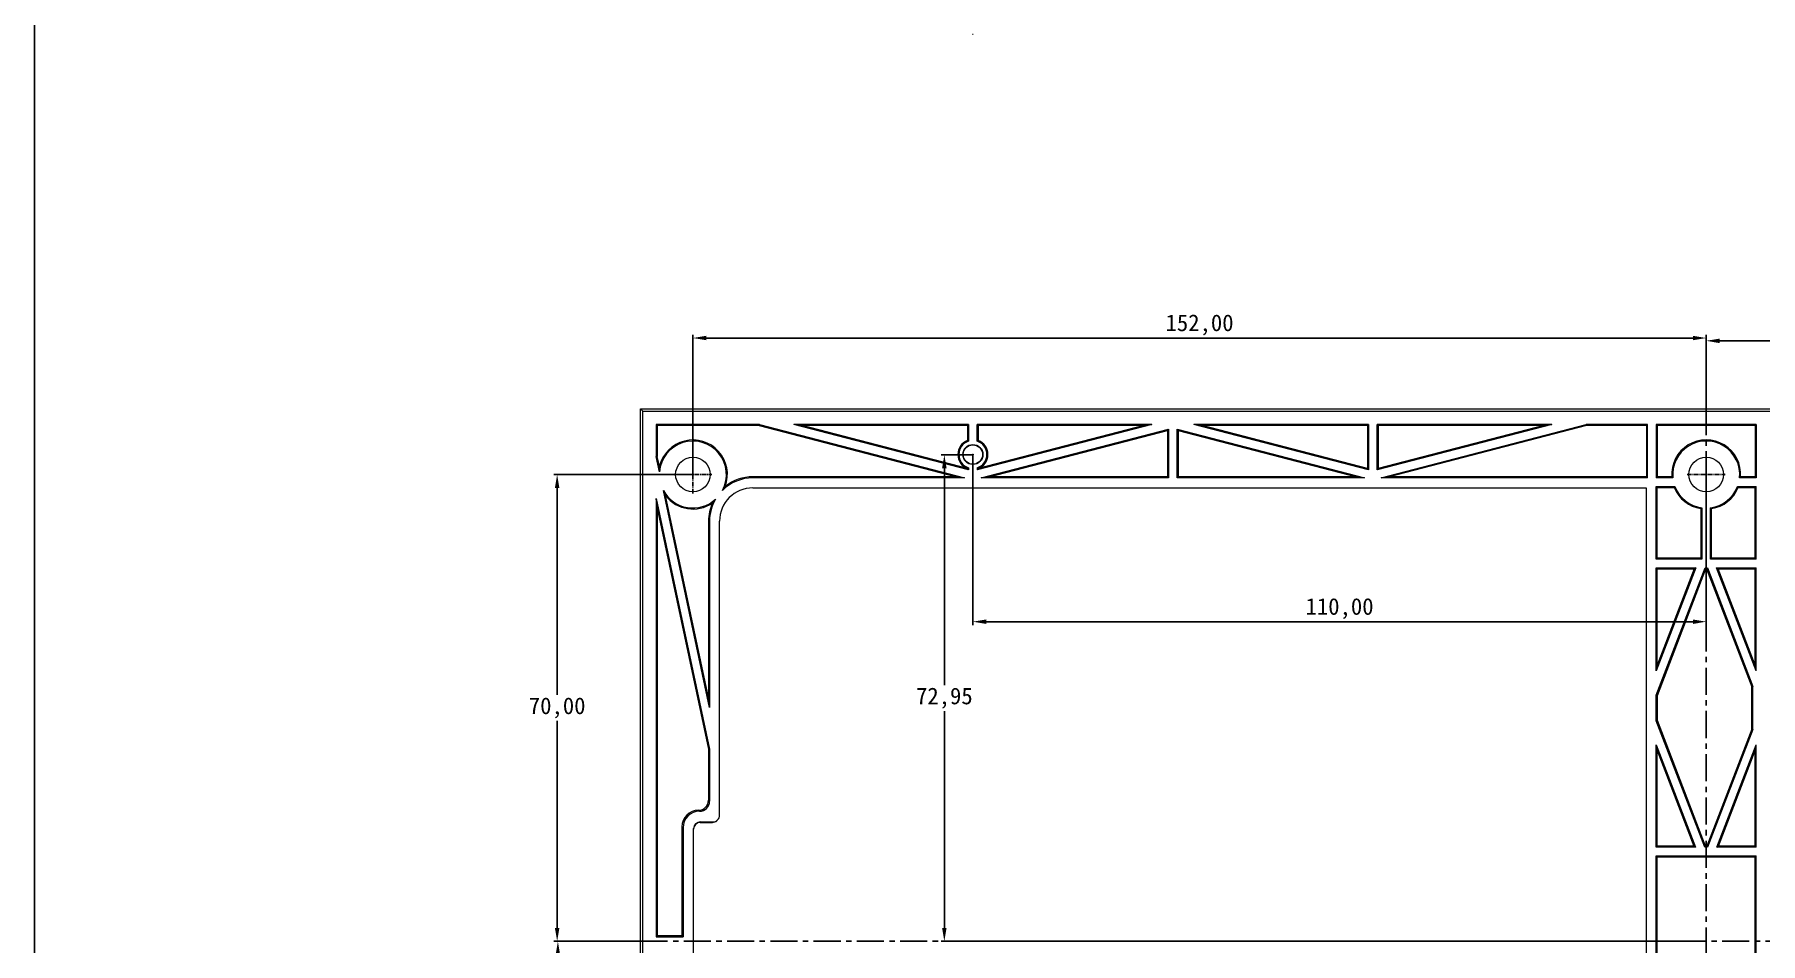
# Model space of a CAD drawing. Header units: millimetres. Extents: x 2761 to 3266, y -58 to 524.
# Drawn here: x 2760.7 to 3019.6, y 87.6 to 223.9 of the extents above; entities that cross this region are included whole.
import ezdxf

# ---------------------------------------------------------------- set-up
doc = ezdxf.new("R2010")
doc.units = ezdxf.units.MM
doc.header["$PDSIZE"] = -1
doc.linetypes.add('CENTER', pattern=[10.16, 6.35, -1.27, 1.27, -1.27])
doc.layers.add('dim', color=82, linetype='Continuous', lineweight=9)
doc.dimstyles.new('ISO-25', dxfattribs={"dimtxt": 2.5, "dimasz": 2.5, "dimexe": 1.25, "dimexo": 0.625, "dimtad": 1, "dimtxsty": 'Standard', "dimcen": 2.5, "dimadec": 0, "dimazin": 0, "dimtfac": 1, "dimtmove": 0, "dimatfit": 3, "dimfxl": 1, "dimarcsym": 0})

# ---------------------------------------------------------------- blocks, each defined once
blk = doc.blocks.new('*D17')
at = {"layer": 'Defpoints', "color": 0, "transparency": 16777216}
for p in [(2859.41, 178.35), (3011.41, 167.73), (2859.41, 157.88)]:
    blk.add_point(p, dxfattribs=at)
at = {"layer": 'dim', "color": 0, "lineweight": -2, "transparency": 16777216}
for p, q in [((2859.41, 157.88), (2859.41, 178.85)), ((3011.41, 167.73), (3011.41, 178.85)), ((3009.41, 178.35), (2861.41, 178.35))]:
    blk.add_line(p, q, dxfattribs=at)
at = {"layer": 'dim', "color": 0, "transparency": 16777216}
for points in [[(2861.41, 178.68), (2861.41, 178.02), (2859.41, 178.35)], [(3009.41, 178.68), (3009.41, 178.02), (3011.41, 178.35)]]:
    blk.add_solid(points, dxfattribs=at)
at = {"layer": 'dim', "color": 0, "transparency": 16777216, "insert": (2935.41, 180.31), "char_height": 2.5, "attachment_point": 5}
blk.add_mtext('152,00', dxfattribs=at)
blk = doc.blocks.new('*D18')
at = {"layer": 'Defpoints', "color": 0, "transparency": 16777216}
for p in [(3163.41, 177.93), (3011.41, 173.29), (3163.41, 157.88)]:
    blk.add_point(p, dxfattribs=at)
at = {"layer": 'dim', "color": 0, "lineweight": -2, "transparency": 16777216}
for p, q in [((3011.41, 173.29), (3011.41, 178.43)), ((3013.41, 177.93), (3161.41, 177.93)), ((3163.41, 157.88), (3163.41, 178.43))]:
    blk.add_line(p, q, dxfattribs=at)
at = {"layer": 'dim', "color": 0, "transparency": 16777216}
for points in [[(3013.41, 178.26), (3013.41, 177.59), (3011.41, 177.93)], [(3161.41, 178.26), (3161.41, 177.59), (3163.41, 177.93)]]:
    blk.add_solid(points, dxfattribs=at)
at = {"layer": 'dim', "color": 0, "transparency": 16777216, "insert": (3087.41, 179.88), "char_height": 2.5, "attachment_point": 5}
blk.add_mtext('152,00', dxfattribs=at)
blk = doc.blocks.new('*D19')
at = {"layer": 'Defpoints', "color": 0, "transparency": 16777216}
for p in [(2839.05, 157.88), (2859.41, 157.88), (2851.56, 87.88)]:
    blk.add_point(p, dxfattribs=at)
at = {"layer": 'dim', "color": 0, "lineweight": -2, "transparency": 16777216}
for p, q in [((2859.41, 157.88), (2838.55, 157.88)), ((2839.05, 155.88), (2839.05, 124.84)), ((2839.05, 89.88), (2839.05, 120.92)), ((2851.56, 87.88), (2838.55, 87.88))]:
    blk.add_line(p, q, dxfattribs=at)
at = {"layer": 'dim', "color": 0, "transparency": 16777216}
for points in [[(2838.71, 155.88), (2839.38, 155.88), (2839.05, 157.88)], [(2838.71, 89.88), (2839.38, 89.88), (2839.05, 87.88)]]:
    blk.add_solid(points, dxfattribs=at)
at = {"layer": 'dim', "color": 0, "transparency": 16777216, "insert": (2839.05, 122.88), "char_height": 2.5, "attachment_point": 5}
blk.add_mtext('70,00', dxfattribs=at)
blk = doc.blocks.new('*D20')
at = {"layer": 'Defpoints', "color": 0, "transparency": 16777216}
for p in [(2845.05, 87.88), (2839.16, 17.88), (2859.41, 17.88)]:
    blk.add_point(p, dxfattribs=at)
at = {"layer": 'dim', "color": 0, "lineweight": -2, "transparency": 16777216}
for p, q in [((2845.05, 87.88), (2838.66, 87.88)), ((2839.16, 85.88), (2839.16, 54.84)), ((2839.16, 19.88), (2839.16, 50.92)), ((2859.41, 17.88), (2838.66, 17.88))]:
    blk.add_line(p, q, dxfattribs=at)
at = {"layer": 'dim', "color": 0, "transparency": 16777216}
for points in [[(2838.82, 85.88), (2839.49, 85.88), (2839.16, 87.88)], [(2838.82, 19.88), (2839.49, 19.88), (2839.16, 17.88)]]:
    blk.add_solid(points, dxfattribs=at)
at = {"layer": 'dim', "color": 0, "transparency": 16777216, "insert": (2839.16, 52.88), "char_height": 2.5, "attachment_point": 5}
blk.add_mtext('70,00', dxfattribs=at)
blk = doc.blocks.new('*D26')
at = {"layer": 'Defpoints', "color": 0, "transparency": 16777216}
for p in [(2901.41, 160.88), (3011.41, 157.88), (3011.41, 135.81)]:
    blk.add_point(p, dxfattribs=at)
at = {"layer": 'dim', "color": 0, "lineweight": -2, "transparency": 16777216}
for p, q in [((2901.41, 160.88), (2901.41, 135.31)), ((3011.41, 157.88), (3011.41, 135.31)), ((2903.41, 135.81), (3009.41, 135.81))]:
    blk.add_line(p, q, dxfattribs=at)
at = {"layer": 'dim', "color": 0, "transparency": 16777216}
for points in [[(2903.41, 136.14), (2903.41, 135.47), (2901.41, 135.81)], [(3009.41, 136.14), (3009.41, 135.47), (3011.41, 135.81)]]:
    blk.add_solid(points, dxfattribs=at)
at = {"layer": 'dim', "color": 0, "transparency": 16777216, "insert": (2956.41, 137.77), "char_height": 2.5, "attachment_point": 5}
blk.add_mtext('110,00', dxfattribs=at)
blk = doc.blocks.new('*D27')
at = {"layer": 'Defpoints', "color": 0, "transparency": 16777216}
for p in [(2901.41, 160.83), (2897.13, 87.88), (3011.41, 87.88)]:
    blk.add_point(p, dxfattribs=at)
at = {"layer": 'dim', "color": 0, "lineweight": -2, "transparency": 16777216}
for p, q in [((2901.41, 160.83), (2896.63, 160.83)), ((2897.13, 158.83), (2897.13, 126.31)), ((2897.13, 89.88), (2897.13, 122.4)), ((3011.41, 87.88), (2896.63, 87.88))]:
    blk.add_line(p, q, dxfattribs=at)
at = {"layer": 'dim', "color": 0, "transparency": 16777216}
for points in [[(2896.79, 158.83), (2897.46, 158.83), (2897.13, 160.83)], [(2896.79, 89.88), (2897.46, 89.88), (2897.13, 87.88)]]:
    blk.add_solid(points, dxfattribs=at)
at = {"layer": 'dim', "color": 0, "transparency": 16777216, "insert": (2897.13, 124.35), "char_height": 2.5, "attachment_point": 5}
blk.add_mtext('72,95', dxfattribs=at)

msp = doc.modelspace()

# ---------------------------------------------------------------- linework, layer by layer
at = {"color": 7, "linetype": 'Continuous', "lineweight": 15}
for p, q in [((2901.463, 223.862), (2901.354, 223.862)), ((2851.559, 167.731), (2851.899, 167.39)), ((2851.559, 167.731), (3171.259, 167.731)), ((2851.559, 8.031), (2851.559, 167.731)), ((2851.899, 167.39), (3170.918, 167.39)), ((2851.899, 8.371), (2851.899, 167.39)), ((2853.908, 165.381), (2853.908, 160.568)), ((2869.392, 165.381), (2853.908, 165.381)), ((2853.908, 165.381), (2854.064, 165.226)), ((2854.064, 165.226), (2854.064, 160.584)), ((2869.372, 165.226), (2854.064, 165.226)), ((2869.372, 165.226), (2869.392, 165.381)), ((2869.372, 165.226), (2898.947, 157.538)), ((2869.392, 165.381), (2900.162, 157.383)), ((2900.757, 165.381), (2874.57, 165.381)), ((2900.757, 158.574), (2874.57, 165.381)), ((2875.785, 165.226), (2874.57, 165.381)), ((2900.599, 158.776), (2875.785, 165.226)), ((2900.602, 165.226), (2875.785, 165.226)), ((2900.602, 165.226), (2900.757, 165.381)), ((2900.602, 165.226), (2900.602, 162.987)), ((2900.757, 165.381), (2900.757, 162.877)), ((2928.247, 165.381), (2902.06, 158.574)), ((2928.247, 165.381), (2902.06, 165.381)), ((2902.06, 162.877), (2902.06, 165.381)), ((2902.215, 165.226), (2902.06, 165.381)), ((2902.215, 165.226), (2902.215, 162.987)), ((2927.032, 165.226), (2902.215, 165.226)), ((2927.032, 165.226), (2902.218, 158.776)), ((2902.655, 157.383), (2930.757, 164.687)), ((2903.87, 157.538), (2930.602, 164.487)), ((2927.032, 165.226), (2928.247, 165.381)), ((2930.602, 164.487), (2930.757, 164.687)), ((2930.602, 164.487), (2930.602, 157.538)), ((2930.757, 164.687), (2930.757, 157.383)), ((2932.06, 164.687), (2960.162, 157.383)), ((2932.06, 157.383), (2932.06, 164.687)), ((2932.215, 164.487), (2932.06, 164.687)), ((2932.215, 164.487), (2932.215, 157.538)), ((2932.215, 164.487), (2958.947, 157.538)), ((2960.757, 165.381), (2934.57, 165.381)), ((2960.757, 158.574), (2934.57, 165.381)), ((2935.785, 165.226), (2934.57, 165.381)), ((2960.602, 158.775), (2935.785, 165.226)), ((2960.602, 165.226), (2935.785, 165.226)), ((2960.602, 165.226), (2960.757, 165.381)), ((2960.602, 165.226), (2960.602, 158.775)), ((2960.757, 165.381), (2960.757, 158.574)), ((2962.06, 158.574), (2962.06, 165.381)), ((2988.247, 165.381), (2962.06, 158.574)), ((2988.247, 165.381), (2962.06, 165.381)), ((2962.215, 165.226), (2962.06, 165.381)), ((2987.032, 165.226), (2962.215, 158.775)), ((2987.032, 165.226), (2962.215, 165.226)), ((2962.215, 165.226), (2962.215, 158.775)), ((2962.655, 157.383), (2993.425, 165.381)), ((2993.445, 165.226), (2963.87, 157.538)), ((2987.032, 165.226), (2988.247, 165.381)), ((3002.616, 165.381), (2993.425, 165.381)), ((2993.445, 165.226), (2993.425, 165.381)), ((3002.46, 165.226), (2993.445, 165.226)), ((3002.46, 165.226), (3002.616, 165.381)), ((3002.46, 165.226), (3002.46, 157.538)), ((3002.616, 157.383), (3002.616, 165.381)), ((3018.899, 165.381), (3003.918, 165.381)), ((3003.918, 165.381), (3003.918, 157.383)), ((3003.918, 165.381), (3004.074, 165.226)), ((3018.743, 165.226), (3004.074, 165.226)), ((3004.074, 165.226), (3004.074, 157.538)), ((3018.743, 165.226), (3018.899, 165.381)), ((3018.743, 165.226), (3018.743, 157.538)), ((3018.899, 165.381), (3018.899, 157.383)), ((2854.064, 160.584), (2853.908, 160.568)), ((2854.399, 158.262), (2853.908, 160.568)), ((2854.377, 159.111), (2854.064, 160.584)), ((2900.757, 158.574), (2900.602, 158.775)), ((2900.757, 158.885), (2900.757, 158.574)), ((2902.06, 158.885), (2902.06, 158.574)), ((2902.215, 158.775), (2902.06, 158.574)), ((2960.602, 158.775), (2960.757, 158.574)), ((2962.215, 158.775), (2962.06, 158.574)), ((2861.906, 122.965), (2854.987, 155.494)), ((2868.409, 157.538), (2868.409, 157.383)), ((2898.947, 157.538), (2868.409, 157.538)), ((2900.162, 157.383), (2868.409, 157.383)), ((2868.409, 155.881), (3002.402, 155.881)), ((2898.947, 157.538), (2900.162, 157.383)), ((2903.87, 157.538), (2902.655, 157.383)), ((2930.757, 157.383), (2902.655, 157.383)), ((2930.602, 157.538), (2903.87, 157.538)), ((2930.602, 157.538), (2930.757, 157.383)), ((2932.215, 157.538), (2932.06, 157.383)), ((2960.162, 157.383), (2932.06, 157.383)), ((2958.947, 157.538), (2932.215, 157.538)), ((2958.947, 157.538), (2960.162, 157.383)), ((2963.87, 157.538), (2962.655, 157.383)), ((3002.616, 157.383), (2962.655, 157.383)), ((3002.46, 157.538), (2963.87, 157.538)), ((3002.402, 155.881), (3002.402, 19.881)), ((3002.46, 157.538), (3002.616, 157.383)), ((3003.918, 157.383), (3004.074, 157.538)), ((3006.409, 157.383), (3003.918, 157.383)), ((3003.918, 156.069), (3006.723, 156.069)), ((3003.918, 145.199), (3003.918, 156.069)), ((3004.074, 155.913), (3003.918, 156.069)), ((3006.24, 157.538), (3004.074, 157.538)), ((3004.074, 155.913), (3006.617, 155.913)), ((3004.074, 145.354), (3004.074, 155.913)), ((3016.094, 156.069), (3018.899, 156.069)), ((3016.2, 155.913), (3018.743, 155.913)), ((3018.899, 157.383), (3016.408, 157.383)), ((3018.743, 157.538), (3016.577, 157.538)), ((3018.743, 157.538), (3018.899, 157.383)), ((3018.743, 155.913), (3018.899, 156.069)), ((3018.743, 145.354), (3018.743, 155.913)), ((3018.899, 145.199), (3018.899, 156.069)), ((2853.908, 154.306), (2853.908, 88.532)), ((2853.908, 154.306), (2861.906, 116.704)), ((2854.064, 152.829), (2853.908, 154.306)), ((2854.064, 152.829), (2854.064, 88.688)), ((2854.064, 152.829), (2861.751, 116.687)), ((2861.751, 124.443), (2855.313, 154.71)), ((3010.602, 152.765), (3010.602, 145.354)), ((3010.757, 152.899), (3010.757, 145.199)), ((3012.06, 145.199), (3012.06, 152.899)), ((3012.215, 145.354), (3012.215, 152.765)), ((2861.751, 150.881), (2861.906, 150.881)), ((2861.751, 150.881), (2861.751, 124.443)), ((2861.906, 150.881), (2861.906, 122.965)), ((2863.409, 106.786), (2863.409, 150.881)), ((3003.918, 145.199), (3004.074, 145.354)), ((3010.757, 145.199), (3003.918, 145.199)), ((3010.602, 145.354), (3004.074, 145.354)), ((3010.602, 145.354), (3010.757, 145.199)), ((3012.06, 145.199), (3012.215, 145.354)), ((3018.899, 145.199), (3012.06, 145.199)), ((3018.743, 145.354), (3012.215, 145.354)), ((3018.899, 145.199), (3018.743, 145.354)), ((3003.918, 128.438), (3003.918, 143.896)), ((3009.843, 143.896), (3003.918, 128.438)), ((3003.918, 143.896), (3009.843, 143.896)), ((3003.918, 124.798), (3011.238, 143.896)), ((3004.074, 143.741), (3003.918, 143.896)), ((3004.074, 129.278), (3004.074, 143.741)), ((3009.617, 143.741), (3004.074, 129.278)), ((3004.074, 143.741), (3009.617, 143.741)), ((3004.091, 124.766), (3011.357, 143.723)), ((3009.843, 143.896), (3009.617, 143.741)), ((3011.238, 143.896), (3011.579, 143.896)), ((3011.357, 143.723), (3011.238, 143.896)), ((3011.357, 143.723), (3011.46, 143.723)), ((3011.579, 143.896), (3011.46, 143.723)), ((3011.46, 143.723), (3018.228, 126.065)), ((3011.579, 143.896), (3018.401, 126.097)), ((3012.974, 143.896), (3018.899, 143.896)), ((3018.899, 128.438), (3012.974, 143.896)), ((3013.2, 143.741), (3012.974, 143.896)), ((3013.2, 143.741), (3018.743, 143.741)), ((3018.743, 129.278), (3013.2, 143.741)), ((3018.743, 143.741), (3018.899, 143.896)), ((3018.743, 129.278), (3018.743, 143.741)), ((3018.899, 128.438), (3018.899, 143.896)), ((3003.918, 128.438), (3004.074, 129.278)), ((3018.899, 128.438), (3018.743, 129.278)), ((2861.906, 122.965), (2861.751, 124.443)), ((3003.918, 120.964), (3003.918, 124.798)), ((3004.091, 124.766), (3003.918, 124.798)), ((3004.091, 120.996), (3004.091, 124.766)), ((3018.228, 126.065), (3018.401, 126.097)), ((3018.228, 119.697), (3018.228, 126.065)), ((3018.401, 119.665), (3018.401, 126.097)), ((3003.918, 120.964), (3004.091, 120.996)), ((3011.19, 101.99), (3003.918, 120.964)), ((3011.309, 102.163), (3004.091, 120.996)), ((3018.228, 119.697), (3011.508, 102.163)), ((3018.401, 119.665), (3011.627, 101.99)), ((3018.401, 119.665), (3018.228, 119.697)), ((2861.751, 116.687), (2861.906, 116.704)), ((2861.751, 116.687), (2861.751, 109.028)), ((2861.906, 116.704), (2861.906, 108.873)), ((3003.918, 101.99), (3003.918, 117.324)), ((3003.918, 117.324), (3009.795, 101.99)), ((3004.074, 116.484), (3003.918, 117.324)), ((3013.022, 101.99), (3018.899, 117.324)), ((3018.743, 116.484), (3018.899, 117.324)), ((3018.899, 101.99), (3018.899, 117.324)), ((3004.074, 116.484), (3009.569, 102.146)), ((3004.074, 102.146), (3004.074, 116.484)), ((3013.248, 102.146), (3018.743, 116.484)), ((3018.743, 102.146), (3018.743, 116.484)), ((2861.751, 109.028), (2861.906, 108.873)), ((2860.415, 107.381), (2860.26, 107.536)), ((2857.774, 105.05), (2857.774, 88.688)), ((2857.929, 104.895), (2857.774, 105.05)), ((2857.929, 104.895), (2857.929, 88.532)), ((2859.519, 70.965), (2859.519, 104.796)), ((2860.514, 105.791), (2862.413, 105.791)), ((2860.514, 105.791), (2860.514, 105.704)), ((2860.514, 105.704), (2862.326, 105.704)), ((2862.326, 105.704), (2862.413, 105.791)), ((2863.03, 105.996), (2863.117, 106.083)), ((3003.918, 101.99), (3004.074, 102.146)), ((3009.795, 101.99), (3003.918, 101.99)), ((3009.569, 102.146), (3004.074, 102.146)), ((3009.569, 102.146), (3009.795, 101.99)), ((3011.19, 101.99), (3011.309, 102.163)), ((3011.627, 101.99), (3011.19, 101.99)), ((3011.508, 102.163), (3011.309, 102.163)), ((3011.508, 102.163), (3011.627, 101.99)), ((3013.022, 101.99), (3013.248, 102.146)), ((3018.899, 101.99), (3013.022, 101.99)), ((3018.743, 102.146), (3013.248, 102.146)), ((3018.899, 101.99), (3018.743, 102.146)), ((3003.918, 100.687), (3018.899, 100.687)), ((3003.918, 75.074), (3003.918, 100.687)), ((3004.074, 100.532), (3003.918, 100.687)), ((3004.074, 75.23), (3004.074, 100.532)), ((3004.074, 100.532), (3018.743, 100.532)), ((3018.743, 100.532), (3018.899, 100.687)), ((3018.743, 75.23), (3018.743, 100.532)), ((3018.899, 75.074), (3018.899, 100.687)), ((2853.908, 88.532), (2854.064, 88.688)), ((2853.908, 88.532), (2857.929, 88.532)), ((2857.774, 88.688), (2854.064, 88.688)), ((2857.774, 88.688), (2857.929, 88.532))]:
    msp.add_line(p, q, dxfattribs=at)
at = {"color": 1, "linetype": 'CENTER', "ltscale": 0.6388}
for p, q in [((3011.409, 8.031), (3011.409, 167.731)), ((2851.559, 87.881), (3171.259, 87.881))]:
    msp.add_line(p, q, dxfattribs=at)
at = {"color": 1, "linetype": 'CENTER', "ltscale": 0.103483}
for p, q in [((2859.409, 155.035), (2859.409, 160.727)), ((3011.409, 155.035), (3011.409, 160.727)), ((2856.563, 157.881), (2862.254, 157.881)), ((3008.563, 157.881), (3014.254, 157.881))]:
    msp.add_line(p, q, dxfattribs=at)
msp.add_lwpolyline([(2760.651, 523.927), (3265.902, 523.927), (3265.902, -58.167), (2760.651, -58.167)], close=True)
at = {"color": 7, "linetype": 'Continuous', "lineweight": 15}
for centre, radius in [((2901.409, 160.881), 1.5), ((2901.409, 160.881), 1.454), ((2901.409, 160.881), 0.0544), ((2859.409, 157.881), 2.587), ((3011.409, 157.881), 2.587)]:
    msp.add_circle(centre, radius, dxfattribs=at)
for centre, radius, start, end in [((2859.409, 157.881), 5.179, 339.84553, 166.26608), ((2859.409, 157.881), 5.024, 331.71708, 175.6541), ((2901.409, 160.881), 2.255, 110.96042, 248.97244), ((2901.409, 160.881), 2.1, 108.07126, 251.92874), ((2901.409, 160.881), 2.1, 288.07126, 71.92874), ((2901.409, 160.881), 2.255, 291.02756, 69.03958), ((3011.409, 157.881), 5.179, 356.20731, 183.79269), ((3011.409, 157.881), 5.024, 354.31165, 185.68835), ((2859.409, 157.881), 5.024, 208.36196, 312.53295), ((2868.409, 150.881), 5, 90, 180), ((2868.409, 150.881), 6.502, 90, 134.7273), ((2868.409, 150.881), 6.657, 90, 128.42706), ((3011.409, 157.881), 5.179, 202.32759, 261.03926), ((3011.409, 157.881), 5.024, 201.14473, 262.55068), ((3011.409, 157.881), 5.024, 277.44932, 338.85527), ((3011.409, 157.881), 5.179, 278.96074, 337.67241), ((2859.409, 157.881), 5.179, 217.74999, 304.4045), ((2868.409, 150.881), 6.657, 155.82297, 180), ((2868.409, 150.881), 6.502, 149.52273, 180)]:
    msp.add_arc(centre, radius, start, end, dxfattribs=at)
for centre, major_axis, ratio, start_param, end_param in [((2860.258, 109.03), (-1.057, 1.057), 0.9987828, 2.3568418, 3.9263818), ((2860.413, 108.875), (-1.057, 1.057), 0.9987828, 2.3568418, 3.9263818), ((2860.263, 105.047), (-1.761, 1.761), 0.9987828, 5.4984344, 7.0679745), ((2860.418, 104.892), (-1.761, 1.761), 0.9987828, 5.4984344, 7.0679745), ((2862.413, 106.786), (0.704, 0.704), 0.9999239, 3.9269527, 5.4978252), ((2860.514, 104.796), (0, 0.995), 0.9999619, 0, 1.5707963), ((2860.514, 104.709), (0, 0.995), 0.9999619, 0, 1.5707963), ((2862.326, 106.699), (0.704, 0.704), 0.9999239, 3.9269527, 4.712389)]:
    msp.add_ellipse(centre, major_axis=major_axis, ratio=ratio, start_param=start_param, end_param=end_param, dxfattribs=at)
for points in [[(2900.602, 162.987), (2900.654, 162.951), (2900.705, 162.915), (2900.757, 162.877)], [(2902.215, 162.987), (2902.163, 162.951), (2902.112, 162.915), (2902.06, 162.877)], [(2900.599, 158.776), (2900.6, 158.776), (2900.601, 158.775), (2900.602, 158.775)], [(2902.218, 158.776), (2902.217, 158.776), (2902.216, 158.775), (2902.215, 158.775)], [(3006.409, 157.383), (3006.352, 157.435), (3006.296, 157.486), (3006.24, 157.538)], [(3016.577, 157.538), (3016.521, 157.486), (3016.465, 157.435), (3016.408, 157.383)]]:
    msp.add_open_spline(points, degree=3, dxfattribs=at)
for points, knots in [([(2854.399, 158.262), (2854.387, 158.441), (2854.381, 158.592), (2854.375, 158.869), (2854.375, 158.994), (2854.377, 159.111)], [0, 0, 0, 0, 0.5, 0.5, 1, 1, 1, 1]), ([(2900.602, 158.775), (2900.604, 158.776), (2900.605, 158.777), (2900.607, 158.778), (2900.657, 158.813), (2900.707, 158.848), (2900.757, 158.885)], [-0.0001447188, -0.0001447188, -0.0001447188, -0.0001447188, 0, 0, 0, 0.0043041788, 0.0043041788, 0.0043041788, 0.0043041788]), ([(2902.06, 158.885), (2902.11, 158.848), (2902.16, 158.813), (2902.21, 158.778), (2902.212, 158.777), (2902.213, 158.776), (2902.215, 158.775)], [0.0000002241, 0.0000002241, 0.0000002241, 0.0000002241, 0.0043044029, 0.0043044029, 0.0043044029, 0.0044491217, 0.0044491217, 0.0044491217, 0.0044491217]), ([(2855.313, 154.71), (2855.264, 154.816), (2855.213, 154.93), (2855.106, 155.185), (2855.05, 155.325), (2854.987, 155.494)], [0, 0, 0, 0, 0.5, 0.5, 1, 1, 1, 1]), ([(2864.271, 156.096), (2864.214, 156.018), (2864.154, 155.934), (2864.014, 155.744), (2863.937, 155.639), (2863.833, 155.5)], [0, 0, 0, 0, 0.5, 0.5, 1, 1, 1, 1]), ([(3006.723, 156.069), (3006.688, 156.018), (3006.654, 155.968), (3006.621, 155.918), (3006.62, 155.917), (3006.619, 155.915), (3006.617, 155.913)], [0.0000001992, 0.0000001992, 0.0000001992, 0.0000001992, 0.0043042239, 0.0043042239, 0.0043042239, 0.0044534103, 0.0044534103, 0.0044534103, 0.0044534103]), ([(3016.2, 155.913), (3016.198, 155.915), (3016.197, 155.917), (3016.196, 155.918), (3016.163, 155.968), (3016.129, 156.018), (3016.094, 156.069)], [-0.0001491864, -0.0001491864, -0.0001491864, -0.0001491864, 0, 0, 0, 0.0043040247, 0.0043040247, 0.0043040247, 0.0043040247]), ([(2862.335, 153.607), (2862.397, 153.681), (2862.463, 153.761), (2862.614, 153.944), (2862.696, 154.044), (2862.805, 154.179)], [0, 0, 0, 0, 0.5, 0.5, 1, 1, 1, 1]), ([(3010.757, 152.899), (3010.707, 152.855), (3010.657, 152.812), (3010.607, 152.769), (3010.605, 152.768), (3010.604, 152.766), (3010.602, 152.765)], [0.0000001992, 0.0000001992, 0.0000001992, 0.0000001992, 0.0043049861, 0.0043049861, 0.0043049861, 0.0044541981, 0.0044541981, 0.0044541981, 0.0044541981]), ([(3012.215, 152.765), (3012.214, 152.766), (3012.212, 152.768), (3012.21, 152.769), (3012.16, 152.812), (3012.11, 152.855), (3012.06, 152.899)], [-0.000149212, -0.000149212, -0.000149212, -0.000149212, 0, 0, 0, 0.0043047869, 0.0043047869, 0.0043047869, 0.0043047869])]:
    msp.add_open_spline(points, degree=3, knots=knots, dxfattribs=at)

# ---------------------------------------------------------------- dimensions: what is measured, and where the dimension line sits
at = {"layer": 'dim'}
for base, p1, p2, picture, middle in [((2859.409, 178.351), (3011.409, 167.731), (2859.409, 157.881), '*D17', (2935.409, 180.309)), ((3163.409, 177.925), (3011.409, 173.291), (3163.409, 157.881), '*D18', (3087.409, 179.883)), ((3011.409, 135.808), (2901.409, 160.881), (3011.409, 157.881), '*D26', (2956.409, 137.766))]:
    dim = msp.add_linear_dim(base=base, p1=p1, p2=p2, dimstyle='ISO-25', override={"dimasz": 2, "dimexe": 0.49975, "dimexo": 0, "dimgap": 0.49975, "dimtih": 1, "dimtoh": 1, "dimzin": 0, "dimadec": 2, "dimtzin": 0}, dxfattribs=at)
    dim.commit()
    dim.dimension.update_dxf_attribs({"geometry": picture, "text_midpoint": middle})
for base, p1, p2, picture, middle in [((2897.1276, 87.8809), (2901.4085, 160.8265), (3011.4085, 87.8809), '*D27', (2897.1276, 124.3537)), ((2839.046, 157.881), (2851.559, 87.881), (2859.409, 157.881), '*D19', (2839.046, 122.881)), ((2839.155, 17.881), (2845.052, 87.881), (2859.409, 17.881), '*D20', (2839.155, 52.881))]:
    dim = msp.add_linear_dim(base=base, p1=p1, p2=p2, angle=90, dimstyle='ISO-25', override={"dimasz": 2, "dimexe": 0.49975, "dimexo": 0, "dimgap": 0.49975, "dimtih": 1, "dimtoh": 1, "dimzin": 0, "dimadec": 2, "dimtzin": 0}, dxfattribs=at)
    dim.commit()
    dim.dimension.update_dxf_attribs({"geometry": picture, "text_midpoint": middle})

doc.saveas('drawing.dxf')
